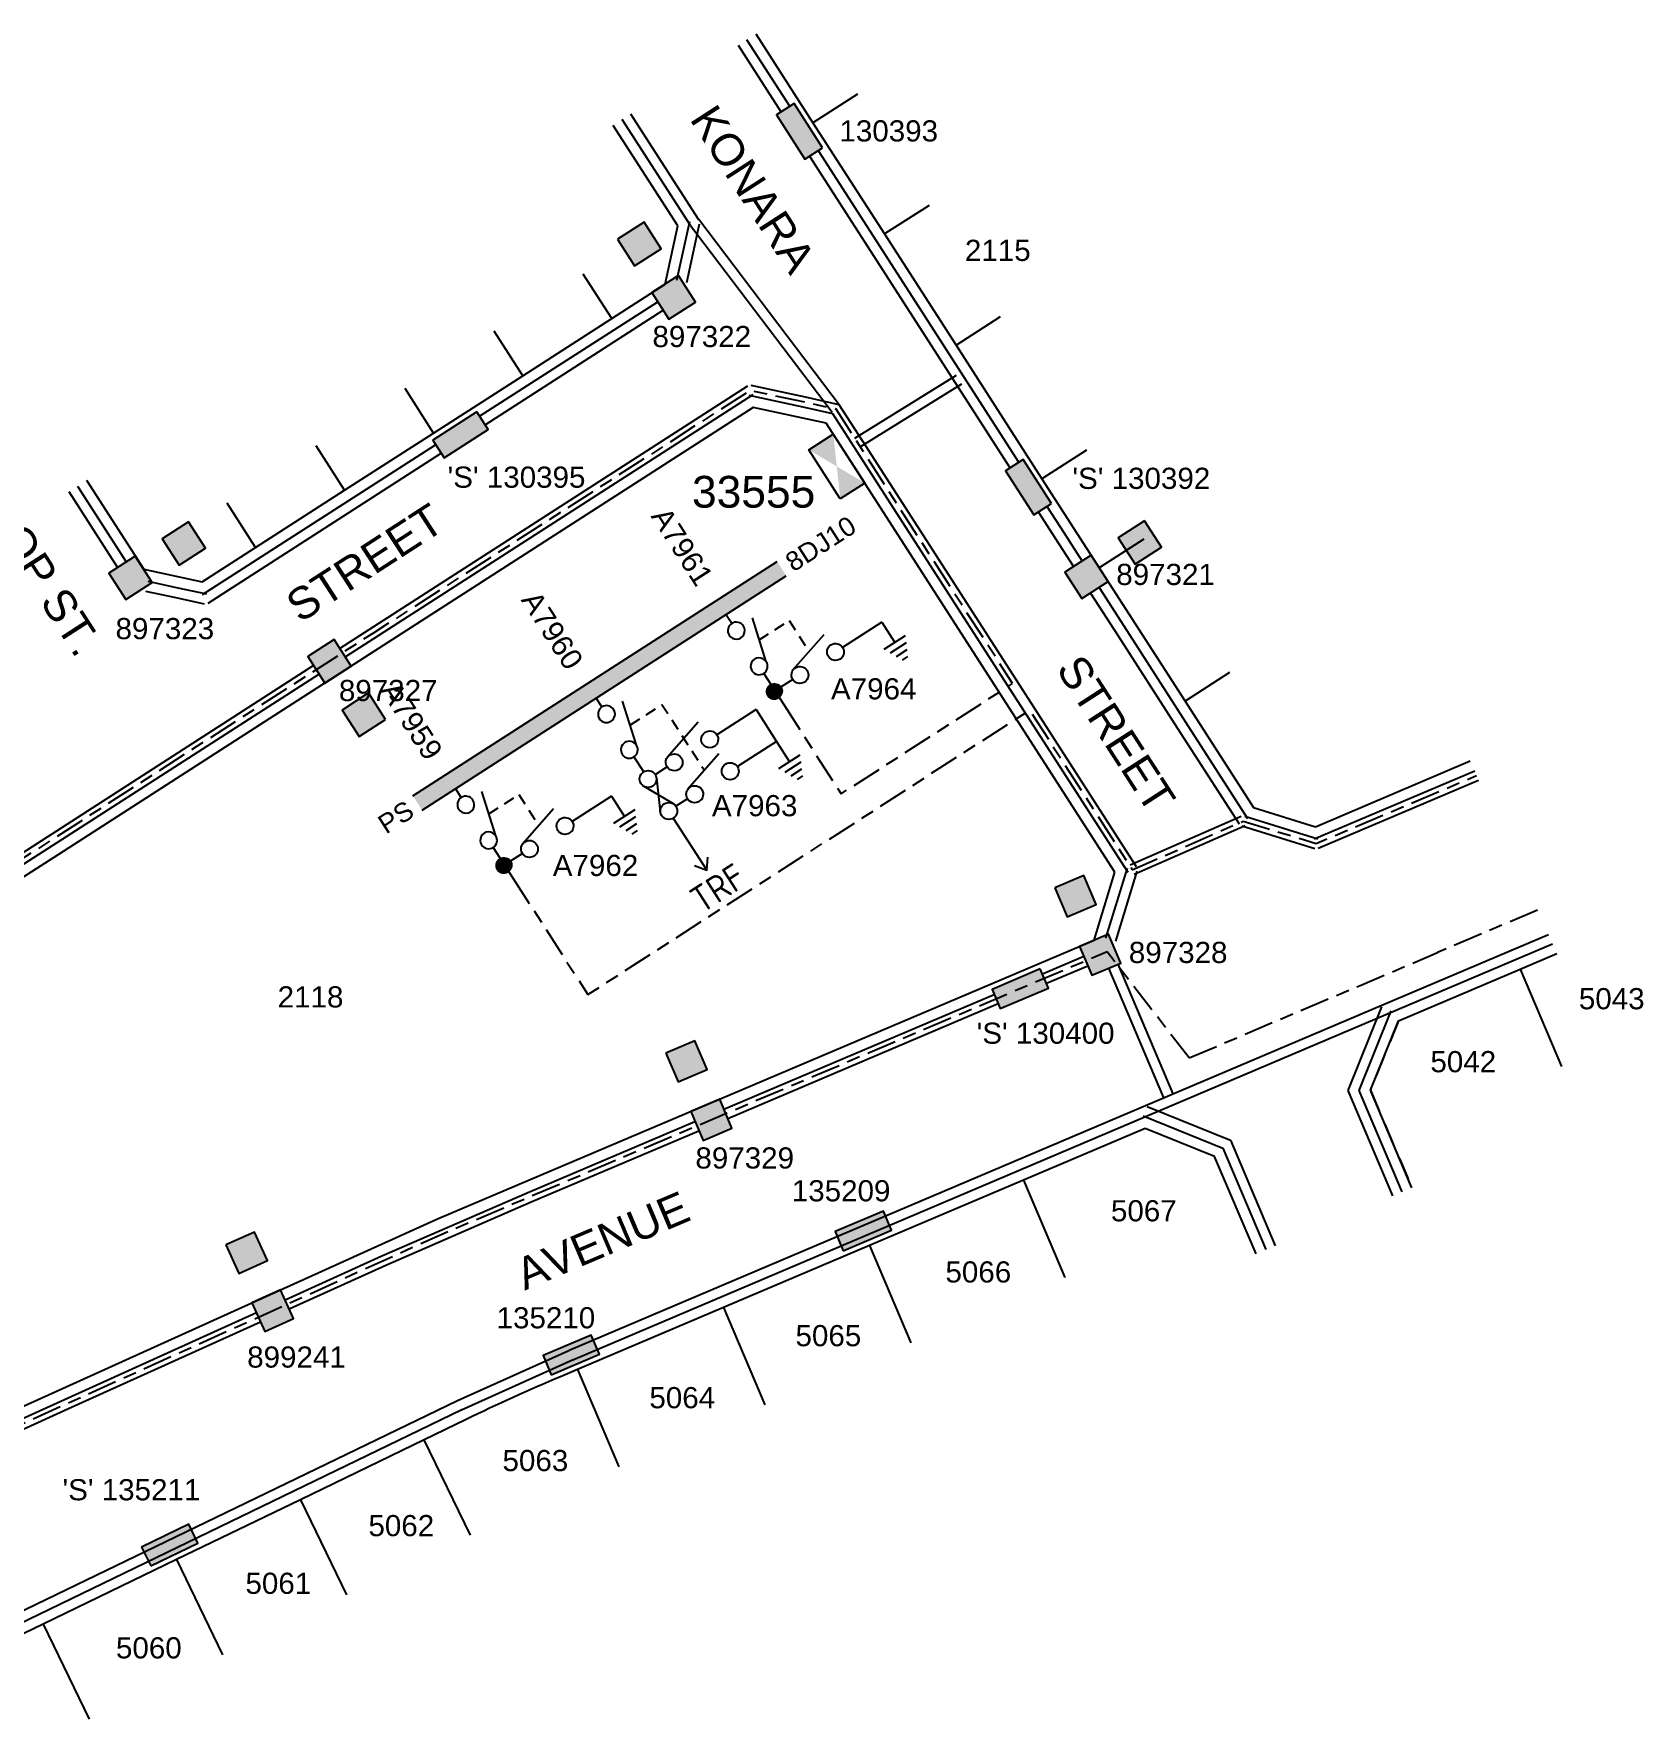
# Model space of a CAD drawing. Header units: metres. Extents: x 296850 to 297285, y 6237337 to 6237631.
# Drawn here: x 297133.4 to 297285.5, y 6237472 to 6237631.2 of the extents above; entities that cross this region are included whole.
import ezdxf
from ezdxf.enums import TextEntityAlignment as Align

# ---------------------------------------------------------------- set-up
doc = ezdxf.new("R2010")
doc.units = ezdxf.units.M
doc.header["$LTSCALE"] = 0.7
for name, pattern in [('A', [0]), ('Cable Exist UG', [8.2, 4, -1.2, 1.8, -1.2]), ('CENTERX2', [101.6, 63.5, -12.7, 12.7, -12.7]), ('Dash', [5, 3, -2])]:
    doc.linetypes.add(name, pattern=pattern)
doc.layers.get('0').update_dxf_attribs({"color": 6})
for name, color, linetype in [('_User Miscellaneous6', 7, 'Continuous'), ('_User Miscellaneous7', 150, 'Continuous'), ('_User Miscellaneous8', 7, 'Continuous'), ('_User_HV_Exist', 7, 'Continuous'), ('Cadastre Developer_SP_EXT', 4, 'Continuous'), ('Cadastre Land Parcels_SP_EXT', 4, 'Continuous'), ('Cadastre Roads_SP_EXT', 4, 'Continuous'), ('Duct_SP_EXT', 4, 'Continuous'), ('Equip_HV_EXT', 1, 'Continuous'), ('Sub_SP_EXT', 7, 'Continuous'), ('SupportsUG_SP_LV_EXT', 7, 'Continuous'), ('SupportsUG_SP_LV_SL_EXT', 7, 'Continuous'), ('UG_Details_SP_MISC', 7, 'Continuous')]:
    doc.layers.add(name, color=color, linetype=linetype)
doc.styles.add('ARIAL', font='arial.ttf', dxfattribs={"height": 2})
doc.styles.add('COLUMN_LABEL', font='arial.ttf')
doc.styles.add('IESYMBOL1', font='isocp.shx')
doc.styles.add('POLE_LABEL', font='arial.ttf')
doc.styles.get("Standard").update_dxf_attribs({"font": 'arial.ttf'})
doc.styles.add('SWG_LABEL', font='arial.ttf')
doc.styles.add('SWITCH_LABEL', font='arial.ttf', dxfattribs={"height": 2.5})

# ---------------------------------------------------------------- blocks, each defined once
blk = doc.blocks.new('*U24')
blk.add_lwpolyline([(-1.16, -0.74), (-4.13, 3.88), (-1.82, 5.37), (1.16, 0.74)], close=True)
blk.add_solid([(1.16, 0.74), (-1.16, -0.74), (-4.13, 3.88), (-1.82, 5.37)])
for tag, height, flags, p in [('ASSET_NUM', 3, 8, (5.84, 2.55)), ('STREET_CODE', 0.2, 9, (5.34, 0.55)), ('CONSTRUCTED_VOLTAGE', 0.2, 9, (5.34, 0.35)), ('OPERATING_VOLTAGE', 0.2, 9, (5.34, -0.05)), ('NO_PHASES', 0.2, 9, (5.34, 0.15)), ('ORIENTATION', 0.2, 9, (5.34, -0.25)), ('OWNED_BY', 0.2, 9, (5.34, -0.45)), ('OPERATED_BY', 0.2, 9, (5.34, -0.65)), ('SECONDARY_VOLTAGE', 0.2, 9, (5.34, -1.05)), ('STATE', 0.2, 9, (5.34, -1.25)), ('SUBSTATION_TYPE', 0.2, 9, (5.34, -1.65)), ('MAINTAINED_BY', 0.2, 9, (5.34, -0.85)), ('PARENT', 0.2, 9, (5.34, -1.45)), ('STREETNAME', 0.2, 9, (5.34, -2.45)), ('SUBURB', 0.2, 9, (5.34, -2.65)), ('Z', 0.2, 1, (5.34, -3.05)), ('USAGE', 0.2, 9, (5.34, -1.85)), ('LEGEND', 0.2, 9, (5.34, -2.05)), ('LOCATION', 0.2, 9, (5.34, -2.25)), ('NOTES', 0.2, 9, (5.34, -2.85))]:
    blk.add_attdef(tag, text='', height=height, dxfattribs=dict(flags=flags)).set_placement(p, align=Align.MIDDLE_LEFT)
blk = doc.blocks.new('*U33')
at = {"layer": '_User Miscellaneous7'}
blk.add_hatch(color=256, dxfattribs=at).paths.add_polyline_path([(7.48, -1.49), (7.48, 1.48), (4.51, 1.48), (4.51, -1.49)])
at = {"layer": '_User Miscellaneous8'}
blk.add_hatch(color=256, dxfattribs=at).paths.add_polyline_path([(1.48, -1.49), (1.48, 1.48), (-1.49, 1.48), (-1.49, -1.49)])
at = {"layer": '_User Miscellaneous7'}
blk.add_lwpolyline([(7.48, 1.48), (4.51, 1.48), (4.51, -1.49), (7.48, -1.49)], close=True, dxfattribs=at)
at = {"layer": '_User Miscellaneous8'}
blk.add_lwpolyline([(1.48, 1.48), (-1.49, 1.48), (-1.49, -1.49), (1.48, -1.49)], close=True, dxfattribs=at)
at = {"flags": 9}
for tag, style, p in [('STRUCTURE_PLANT_NUMBER', 'POLE_LABEL', (1.81, 0.03)), ('STREET_CODE', 'COLUMN_LABEL', (1.81, -0.2))]:
    blk.add_attdef(tag, text='', height=0.2, dxfattribs=dict(at, style=style)).set_placement(p, align=Align.MIDDLE_LEFT)
for tag, p in [('COLUMN_TYPE', (1.81, -0.4)), ('OWNED_BY', (1.81, -0.6)), ('STATE', (1.81, -0.8)), ('USAGE', (1.81, -1)), ('STREETNAME', (1.81, -1.6)), ('LEGEND', (1.81, -1.2)), ('LOCATION', (1.81, -1.4)), ('SUBURB', (1.81, -1.8)), ('NOTES', (1.81, -2))]:
    blk.add_attdef(tag, text='', height=0.2, dxfattribs=at).set_placement(p, align=Align.MIDDLE_LEFT)
at = {"flags": 1}
blk.add_attdef('Z', (1.81, -2.35), '', height=0.2, dxfattribs=at)
at = {"layer": '_User Miscellaneous6', "style": 'ARIAL', "flags": 8}
blk.add_attdef('ASSET_NUM', text='', height=2, dxfattribs=at).set_placement((2, 2), align=Align.MIDDLE_LEFT)
blk = doc.blocks.new('*U34')
at = {"layer": '_User Miscellaneous7'}
blk.add_hatch(color=256, dxfattribs=at).paths.add_polyline_path([(7.48, -1.49), (7.48, 1.48), (4.51, 1.48), (4.51, -1.49)])
at = {"layer": '_User Miscellaneous8'}
blk.add_hatch(color=256, dxfattribs=at).paths.add_polyline_path([(1.48, -1.49), (1.48, 1.48), (-1.49, 1.48), (-1.49, -1.49)])
at = {"layer": '_User Miscellaneous7'}
blk.add_lwpolyline([(7.48, 1.48), (4.51, 1.48), (4.51, -1.49), (7.48, -1.49)], close=True, dxfattribs=at)
at = {"layer": '_User Miscellaneous8'}
blk.add_lwpolyline([(1.48, 1.48), (-1.49, 1.48), (-1.49, -1.49), (1.48, -1.49)], close=True, dxfattribs=at)
at = {"flags": 9}
for tag, style, p in [('STRUCTURE_PLANT_NUMBER', 'POLE_LABEL', (1.81, 0.03)), ('STREET_CODE', 'COLUMN_LABEL', (1.81, -0.2))]:
    blk.add_attdef(tag, text='', height=0.2, dxfattribs=dict(at, style=style)).set_placement(p, align=Align.MIDDLE_LEFT)
for tag, p in [('COLUMN_TYPE', (1.81, -0.4)), ('OWNED_BY', (1.81, -0.6)), ('STATE', (1.81, -0.8)), ('USAGE', (1.81, -1)), ('STREETNAME', (1.81, -1.6)), ('LEGEND', (1.81, -1.2)), ('LOCATION', (1.81, -1.4)), ('SUBURB', (1.81, -1.8)), ('NOTES', (1.81, -2))]:
    blk.add_attdef(tag, text='', height=0.2, dxfattribs=at).set_placement(p, align=Align.MIDDLE_LEFT)
at = {"flags": 1}
blk.add_attdef('Z', (1.81, -2.35), '', height=0.2, dxfattribs=at)
at = {"layer": '_User Miscellaneous6', "style": 'ARIAL', "flags": 8}
blk.add_attdef('ASSET_NUM', text='', height=2, dxfattribs=at).set_placement((2, 2), align=Align.MIDDLE_LEFT)
blk = doc.blocks.new('COLUMN_EXT')
at = {"layer": '_User Miscellaneous7'}
blk.add_hatch(color=256, dxfattribs=at).paths.add_polyline_path([(-7.49, 1.48), (-7.49, -1.49), (-4.52, -1.49), (-4.52, 1.48)])
at = {"layer": '_User Miscellaneous8'}
blk.add_hatch(color=256, dxfattribs=at).paths.add_polyline_path([(-1.49, 1.48), (-1.49, -1.49), (1.48, -1.49), (1.48, 1.48)])
at = {"layer": '_User Miscellaneous7'}
blk.add_lwpolyline([(-7.49, -1.49), (-4.52, -1.49), (-4.52, 1.48), (-7.49, 1.48)], close=True, dxfattribs=at)
at = {"layer": '_User Miscellaneous8'}
blk.add_lwpolyline([(-1.49, -1.49), (1.48, -1.49), (1.48, 1.48), (-1.49, 1.48)], close=True, dxfattribs=at)
at = {"flags": 9}
for tag, style, p in [('STRUCTURE_PLANT_NUMBER', 'POLE_LABEL', (1.81, 0.03)), ('STREET_CODE', 'COLUMN_LABEL', (1.81, -0.2))]:
    blk.add_attdef(tag, text='', height=0.2, dxfattribs=dict(at, style=style)).set_placement(p, align=Align.MIDDLE_LEFT)
for tag, p in [('COLUMN_TYPE', (1.81, -0.4)), ('OWNED_BY', (1.81, -0.6)), ('STATE', (1.81, -0.8)), ('USAGE', (1.81, -1)), ('STREETNAME', (1.81, -1.6)), ('LEGEND', (1.81, -1.2)), ('LOCATION', (1.81, -1.4)), ('SUBURB', (1.81, -1.8)), ('NOTES', (1.81, -2))]:
    blk.add_attdef(tag, text='', height=0.2, dxfattribs=at).set_placement(p, align=Align.MIDDLE_LEFT)
at = {"flags": 1}
blk.add_attdef('Z', (1.81, -2.35), '', height=0.2, dxfattribs=at)
at = {"layer": '_User Miscellaneous6', "style": 'ARIAL', "flags": 8}
blk.add_attdef('ASSET_NUM', text='', height=2, dxfattribs=at).set_placement((2, 2), align=Align.MIDDLE_LEFT)
blk = doc.blocks.new('*U37')
at = {"layer": '_User Miscellaneous7'}
blk.add_hatch(color=256, dxfattribs=at).paths.add_polyline_path([(7.48, -1.49), (7.48, 1.48), (4.51, 1.48), (4.51, -1.49)])
at = {"layer": '_User Miscellaneous8'}
blk.add_hatch(color=256, dxfattribs=at).paths.add_polyline_path([(1.48, -1.49), (1.48, 1.48), (-1.49, 1.48), (-1.49, -1.49)])
at = {"layer": '_User Miscellaneous7'}
blk.add_lwpolyline([(7.48, 1.48), (4.51, 1.48), (4.51, -1.49), (7.48, -1.49)], close=True, dxfattribs=at)
at = {"layer": '_User Miscellaneous8'}
blk.add_lwpolyline([(1.48, 1.48), (-1.49, 1.48), (-1.49, -1.49), (1.48, -1.49)], close=True, dxfattribs=at)
at = {"flags": 9}
for tag, style, p in [('STRUCTURE_PLANT_NUMBER', 'POLE_LABEL', (1.81, 0.03)), ('STREET_CODE', 'COLUMN_LABEL', (1.81, -0.2))]:
    blk.add_attdef(tag, text='', height=0.2, dxfattribs=dict(at, style=style)).set_placement(p, align=Align.MIDDLE_LEFT)
for tag, p in [('COLUMN_TYPE', (1.81, -0.4)), ('OWNED_BY', (1.81, -0.6)), ('STATE', (1.81, -0.8)), ('USAGE', (1.81, -1)), ('STREETNAME', (1.81, -1.6)), ('LEGEND', (1.81, -1.2)), ('LOCATION', (1.81, -1.4)), ('SUBURB', (1.81, -1.8)), ('NOTES', (1.81, -2))]:
    blk.add_attdef(tag, text='', height=0.2, dxfattribs=at).set_placement(p, align=Align.MIDDLE_LEFT)
at = {"flags": 1}
blk.add_attdef('Z', (1.81, -2.35), '', height=0.2, dxfattribs=at)
at = {"layer": '_User Miscellaneous6', "style": 'ARIAL', "flags": 8}
blk.add_attdef('ASSET_NUM', text='', height=2, dxfattribs=at).set_placement((2, 2), align=Align.MIDDLE_LEFT)
blk = doc.blocks.new('*U36')
at = {"layer": '_User Miscellaneous7'}
blk.add_hatch(color=256, dxfattribs=at).paths.add_polyline_path([(7.48, -1.49), (7.48, 1.48), (4.51, 1.48), (4.51, -1.49)])
at = {"layer": '_User Miscellaneous8'}
blk.add_hatch(color=256, dxfattribs=at).paths.add_polyline_path([(1.48, -1.49), (1.48, 1.48), (-1.49, 1.48), (-1.49, -1.49)])
at = {"layer": '_User Miscellaneous7'}
blk.add_lwpolyline([(7.48, 1.48), (4.51, 1.48), (4.51, -1.49), (7.48, -1.49)], close=True, dxfattribs=at)
at = {"layer": '_User Miscellaneous8'}
blk.add_lwpolyline([(1.48, 1.48), (-1.49, 1.48), (-1.49, -1.49), (1.48, -1.49)], close=True, dxfattribs=at)
at = {"flags": 9}
for tag, style, p in [('STRUCTURE_PLANT_NUMBER', 'POLE_LABEL', (1.81, 0.03)), ('STREET_CODE', 'COLUMN_LABEL', (1.81, -0.2))]:
    blk.add_attdef(tag, text='', height=0.2, dxfattribs=dict(at, style=style)).set_placement(p, align=Align.MIDDLE_LEFT)
for tag, p in [('COLUMN_TYPE', (1.81, -0.4)), ('OWNED_BY', (1.81, -0.6)), ('STATE', (1.81, -0.8)), ('USAGE', (1.81, -1)), ('STREETNAME', (1.81, -1.6)), ('LEGEND', (1.81, -1.2)), ('LOCATION', (1.81, -1.4)), ('SUBURB', (1.81, -1.8)), ('NOTES', (1.81, -2))]:
    blk.add_attdef(tag, text='', height=0.2, dxfattribs=at).set_placement(p, align=Align.MIDDLE_LEFT)
at = {"flags": 1}
blk.add_attdef('Z', (1.81, -2.35), '', height=0.2, dxfattribs=at)
at = {"layer": '_User Miscellaneous6', "style": 'ARIAL', "flags": 8}
blk.add_attdef('ASSET_NUM', text='', height=2, dxfattribs=at).set_placement((2, 2), align=Align.MIDDLE_LEFT)
blk = doc.blocks.new('*U32')
at = {"layer": '_User Miscellaneous7'}
blk.add_hatch(color=256, dxfattribs=at).paths.add_polyline_path([(7.49, -1.46), (7.48, 1.51), (4.51, 1.5), (4.52, -1.47)])
at = {"layer": '_User Miscellaneous8'}
blk.add_hatch(color=256, dxfattribs=at).paths.add_polyline_path([(1.49, -1.48), (1.48, 1.49), (-1.49, 1.48), (-1.48, -1.49)])
at = {"layer": '_User Miscellaneous7'}
blk.add_lwpolyline([(7.48, 1.51), (4.51, 1.5), (4.52, -1.47), (7.49, -1.46)], close=True, dxfattribs=at)
at = {"layer": '_User Miscellaneous8'}
blk.add_lwpolyline([(1.48, 1.49), (-1.49, 1.48), (-1.48, -1.49), (1.49, -1.48)], close=True, dxfattribs=at)
at = {"flags": 9}
for tag, style, p in [('STRUCTURE_PLANT_NUMBER', 'POLE_LABEL', (1.81, 0.03)), ('STREET_CODE', 'COLUMN_LABEL', (1.81, -0.2))]:
    blk.add_attdef(tag, text='', height=0.2, dxfattribs=dict(at, style=style)).set_placement(p, align=Align.MIDDLE_LEFT)
for tag, p in [('COLUMN_TYPE', (1.81, -0.4)), ('OWNED_BY', (1.81, -0.6)), ('STATE', (1.81, -0.8)), ('USAGE', (1.81, -1)), ('STREETNAME', (1.81, -1.6)), ('LEGEND', (1.81, -1.2)), ('LOCATION', (1.81, -1.4)), ('SUBURB', (1.81, -1.8)), ('NOTES', (1.81, -2))]:
    blk.add_attdef(tag, text='', height=0.2, dxfattribs=at).set_placement(p, align=Align.MIDDLE_LEFT)
at = {"flags": 1}
blk.add_attdef('Z', (1.81, -2.35), '', height=0.2, dxfattribs=at)
at = {"layer": '_User Miscellaneous6', "style": 'ARIAL', "flags": 8}
blk.add_attdef('ASSET_NUM', text='', height=2, dxfattribs=at).set_placement((2, 2), align=Align.MIDDLE_LEFT)
blk = doc.blocks.new('*U86')
blk.add_hatch(color=256).paths.add_polyline_path([(2.47, -2.49), (2.47, -0.51), (-2.48, -0.51), (-2.48, -2.49)])
blk.add_lwpolyline([(2.47, -0.51), (-2.48, -0.51), (-2.48, -2.49), (2.47, -2.49)], close=True)
for tag, p, flags in [('OWNED_BY', (0, 1.3), 9), ('STATE', (0, 1.1), 9), ('SUPPORT_TYPE', (0, 0.9), 9), ('USAGE', (0, 0.7), 9), ('LEGEND', (0, 0.5), 9), ('LOCATION', (0, 0.3), 9), ('NOTES', (0, 0.1), 9), ('PARENT', (0, -0.1), 9), ('STREETNAME', (0, -0.3), 9), ('SUBURB', (0, -0.5), 1)]:
    blk.add_attdef(tag, p, '', height=0.2, dxfattribs=dict(flags=flags))
at = {"layer": '_User Miscellaneous6', "style": 'ARIAL', "flags": 8}
blk.add_attdef('ASSET_NUM', text='', height=2, dxfattribs=at).set_placement((1.5, 7.5), align=Align.TOP_LEFT)
blk = doc.blocks.new('*U87')
blk.add_hatch(color=256).paths.add_polyline_path([(2.56, -2.41), (2.49, -0.43), (-2.46, -0.59), (-2.39, -2.57)])
blk.add_lwpolyline([(2.49, -0.43), (-2.46, -0.59), (-2.39, -2.57), (2.56, -2.41)], close=True)
for tag, p, flags in [('OWNED_BY', (0, 1.3), 9), ('STATE', (0, 1.1), 9), ('SUPPORT_TYPE', (0, 0.9), 9), ('USAGE', (0, 0.7), 9), ('LEGEND', (0, 0.5), 9), ('LOCATION', (0, 0.3), 9), ('NOTES', (0, 0.1), 9), ('PARENT', (0, -0.1), 9), ('STREETNAME', (0, -0.3), 9), ('SUBURB', (0, -0.5), 1)]:
    blk.add_attdef(tag, p, '', height=0.2, dxfattribs=dict(flags=flags))
at = {"layer": '_User Miscellaneous6', "style": 'ARIAL', "flags": 8}
blk.add_attdef('ASSET_NUM', text='', height=2, dxfattribs=at).set_placement((1.5, 7.5), align=Align.TOP_LEFT)
blk = doc.blocks.new('*U85')
blk.add_hatch(color=256).paths.add_polyline_path([(2.47, -2.49), (2.47, -0.51), (-2.48, -0.51), (-2.48, -2.49)])
blk.add_lwpolyline([(2.47, -0.51), (-2.48, -0.51), (-2.48, -2.49), (2.47, -2.49)], close=True)
for tag, p, flags in [('OWNED_BY', (0, 1.3), 9), ('STATE', (0, 1.1), 9), ('SUPPORT_TYPE', (0, 0.9), 9), ('USAGE', (0, 0.7), 9), ('LEGEND', (0, 0.5), 9), ('LOCATION', (0, 0.3), 9), ('NOTES', (0, 0.1), 9), ('PARENT', (0, -0.1), 9), ('STREETNAME', (0, -0.3), 9), ('SUBURB', (0, -0.5), 1)]:
    blk.add_attdef(tag, p, '', height=0.2, dxfattribs=dict(flags=flags))
at = {"layer": '_User Miscellaneous6', "style": 'ARIAL', "flags": 8}
blk.add_attdef('ASSET_NUM', text='', height=2, dxfattribs=at).set_placement((1.5, 7.5), align=Align.TOP_LEFT)
blk = doc.blocks.new('*U83')
blk.add_hatch(color=256).paths.add_polyline_path([(2.47, -2.49), (2.47, -0.51), (-2.48, -0.51), (-2.48, -2.49)])
blk.add_lwpolyline([(2.47, -0.51), (-2.48, -0.51), (-2.48, -2.49), (2.47, -2.49)], close=True)
for tag, p, flags in [('OWNED_BY', (0, 1.3), 9), ('STATE', (0, 1.1), 9), ('SUPPORT_TYPE', (0, 0.9), 9), ('USAGE', (0, 0.7), 9), ('LEGEND', (0, 0.5), 9), ('LOCATION', (0, 0.3), 9), ('NOTES', (0, 0.1), 9), ('PARENT', (0, -0.1), 9), ('STREETNAME', (0, -0.3), 9), ('SUBURB', (0, -0.5), 1)]:
    blk.add_attdef(tag, p, '', height=0.2, dxfattribs=dict(flags=flags))
at = {"layer": '_User Miscellaneous6', "style": 'ARIAL', "flags": 8}
blk.add_attdef('ASSET_NUM', text='', height=2, dxfattribs=at).set_placement((1.5, 7.5), align=Align.TOP_LEFT)
blk = doc.blocks.new('*U54')
for p, q in [((-1.6, 0), (-1.6, 40.93)), ((0, 0), (0, 40.93))]:
    blk.add_line(p, q)
at = {"style": 'ARIAL'}
blk.add_attdef('SWG_TYPE', text='', height=1.8, rotation=90, dxfattribs=at).set_placement((-0.8, 41.67), align=Align.MIDDLE_LEFT)
blk.add_attdef('SUB_TYPE', text='', height=1.8, rotation=90, dxfattribs=at).set_placement((-0.8, -0.76), align=Align.MIDDLE_RIGHT)
blk = doc.blocks.new('SWG_SIE_TRF_NOES_NEW')
for p, q in [((7.01, 0.8), (2.79, 1.95)), ((14.68, 0), (20.54, 0))]:
    blk.add_line(p, q)
for points in [[(2.2, 0.01), (1.2, 0.01)], [(19.54, -0.75), (20.54, 0), (19.54, 0.75)], [(7.8, 0), (9.45, 0)]]:
    blk.add_lwpolyline(points)
for points in [[(3, -0.79, 1), (3, 0.81, 1)], [(7, -0.8, 1), (7, 0.8, 1)]]:
    blk.add_lwpolyline(points, format="xyb", close=True)
at = {"flags": 1}
blk.add_attdef('Z', (0, 0), '', height=0.2, dxfattribs=at)
at = {"style": 'SWITCH_LABEL', "flags": 9}
blk.add_attdef('STREET_CODE', text='', height=0.2, dxfattribs=at).set_placement((0, -0.2), align=Align.MIDDLE_LEFT)
at = {"flags": 9}
for tag, p in [('ORIENTATION', (0, -0.4)), ('SUBURB', (0, -1)), ('STREETNAME', (0, -1.2)), ('PARENT', (0, -0.6)), ('USAGE', (0, -0.8)), ('LOCATION', (0, -1.4)), ('NOTES', (0, -1.6))]:
    blk.add_attdef(tag, text='', height=0.2, dxfattribs=at).set_placement(p, align=Align.MIDDLE_LEFT)
blk = doc.blocks.new('SWG_FUSE_NEW')
for points in [[(4.04, 0.73), (1.16, -0.72)], [(4.05, -0.71), (1.16, 0.72)]]:
    blk.add_lwpolyline(points)
for centre in [(0.8, 0), (4.4, 0.01)]:
    blk.add_circle(centre, 0.8)
at = {"style": 'SWITCH_LABEL', "flags": 8}
blk.add_attdef('ASSET_NUM', text='', height=2.5, rotation=179.9544, dxfattribs=at).set_placement((-2.4, 0), align=Align.MIDDLE_LEFT)
for tag, p, flags in [('Z', (0, 0), 1), ('ORIENTATION', (0.04, -4.4), 9), ('USAGE', (0.04, -5.4), 9)]:
    blk.add_attdef(tag, p, '', height=0.2, dxfattribs=dict(flags=flags))
at = {"flags": 9}
for tag, p in [('PARENT', (0, -1.6)), ('SUBURB', (0, -2.2)), ('STREETNAME', (0, -2.4))]:
    blk.add_attdef(tag, text='', height=0.2, dxfattribs=at).set_placement(p, align=Align.MIDDLE_LEFT)
blk = doc.blocks.new('*U53')
at = {"linetype": 'CENTERX2'}
blk.add_blockref('SWG_SIE_TRF_NOES_NEW', (0, 0), dxfattribs=at)
at = {"linetype": 'CENTERX2', "rotation": 180}
blk.add_blockref('SWG_FUSE_NEW', (14.68, 0), dxfattribs=at)
at = {"style": 'IESYMBOL1'}
blk.add_text('TRF', height=2.5, rotation=89.9826, dxfattribs=at).set_placement((22.51, -0.05), align=Align.MIDDLE_CENTER)
blk = doc.blocks.new('*U55')
for p, q in [((-6.1, 4.33), (-1.8, 5.55)), ((-6.1, 0.75), (-1.8, 1.97)), ((2.22, -2.29), (4.62, -2.29)), ((2.52, -2.89), (4.32, -2.89)), ((2.83, -3.49), (4.03, -3.49)), ((3.13, -4.09), (3.73, -4.09))]:
    blk.add_line(p, q)
at = {"linetype": 'Dash', "ltscale": 0.5, "flags": 128}
blk.add_lwpolyline([(-7.34, 8.78), (-3.81, 8.78), (-3.79, 1.4)], dxfattribs=at)
for points in [[(-6.59, 3.56), (-7.89, 3.56)], [(3.42, 3.57), (-0.99, 3.57)], [(3.42, 3.57), (3.42, -0.01)], [(-6.59, -0.02), (-7.89, -0.02)], [(3.42, -0.01), (-0.99, -0.01)], [(3.42, -0.01), (3.42, -2.29)]]:
    blk.add_lwpolyline(points)
for points in [[(-5.79, 2.76, -1), (-5.79, 4.36, -1)], [(-1.79, 2.77, -1), (-1.79, 4.37, -1)], [(-5.79, -0.82, -1), (-5.79, 0.78, -1)], [(-1.79, -0.81, -1), (-1.79, 0.79, -1)]]:
    blk.add_lwpolyline(points, format="xyb", close=True)
at = {"flags": 1}
blk.add_attdef('Z', (0, 0), '', height=0.2, dxfattribs=at)
at = {"style": 'SWITCH_LABEL', "flags": 9}
blk.add_attdef('STREET_CODE', text='', height=0.2, dxfattribs=at).set_placement((0, -0.2), align=Align.MIDDLE_LEFT)
at = {"flags": 9}
for tag, p in [('ORIENTATION', (0, -0.4)), ('SUBURB', (0, -1)), ('STREETNAME', (0, -1.2)), ('PARENT', (0, -0.6)), ('USAGE', (0, -0.8)), ('LOCATION', (0, -1.4)), ('NOTES', (0, -1.6))]:
    blk.add_attdef(tag, text='', height=0.2, dxfattribs=at).set_placement(p, align=Align.MIDDLE_LEFT)
at = {"style": 'ARIAL', "flags": 8}
blk.add_attdef('ASSET_NUM', text='', height=2, dxfattribs=at).set_placement((-1.81, -3.15), align=Align.MIDDLE_CENTER)
blk = doc.blocks.new('SWG_SIE_SU_NEW')
blk.add_line((5.81, 0.79), (1.59, 1.94))
at = {"linetype": 'A', "lineweight": 0}
for p, q in [((7.98, 0.35), (7.98, -0.37)), ((8.18, -0.58), (8.18, 0.56)), ((8.38, 0.66), (8.38, -0.68)), ((8.58, -0.71), (8.58, 0.69)), ((8.78, 0.66), (8.78, -0.68)), ((8.98, -0.59), (8.98, 0.56)), ((9.18, 0.35), (9.18, -0.38))]:
    blk.add_line(p, q, dxfattribs=at)
at = {"linetype": 'Dash', "ltscale": 0.5}
blk.add_lwpolyline([(3.7, 1.36), (3.7, 4.73), (7.22, 4.73)], dxfattribs=at)
for points in [[(1, 0), (0, 0)], [(6.6, -0.01), (10.1, -0.01)]]:
    blk.add_lwpolyline(points)
for points in [[(1.8, -0.8, 1), (1.8, 0.8, 1)], [(5.8, -0.81, 1), (5.8, 0.79, 1)]]:
    blk.add_lwpolyline(points, format="xyb", close=True)
at = {"linetype": 'A', "lineweight": 0}
blk.add_circle((8.58, -0.01), 0.7, dxfattribs=at)
at = {"style": 'SWG_LABEL', "flags": 8}
blk.add_attdef('ASSET_NUM', text='', height=2, rotation=179.9544, dxfattribs=at).set_placement((-2.4, 0.01), align=Align.MIDDLE_LEFT)
at = {"flags": 1}
blk.add_attdef('Z', (0, 0), '', height=0.2, dxfattribs=at)
at = {"style": 'SWITCH_LABEL', "flags": 9}
blk.add_attdef('STREET_CODE', text='', height=0.2, dxfattribs=at).set_placement((0, 0), align=Align.MIDDLE_LEFT)
at = {"flags": 9}
for tag, p in [('ORIENTATION', (0, -0.2)), ('SUBURB', (0, -0.8)), ('STREETNAME', (0, -1)), ('OWNED_BY', (0, -1.62)), ('PARENT', (0, -0.4)), ('USAGE', (0, -0.6)), ('LOCATION', (0, -1.2)), ('NOTES', (0, -1.4)), ('OPERATED_BY', (-0.01, -1.84)), ('MAINTAINED_BY', (-0.01, -2.05))]:
    blk.add_attdef(tag, text='', height=0.2, dxfattribs=at).set_placement(p, align=Align.MIDDLE_LEFT)
blk = doc.blocks.new('*U52')
for p, q in [((-6.1, 0.75), (-1.8, 1.97)), ((2.22, -2.29), (4.62, -2.29)), ((2.52, -2.89), (4.32, -2.89)), ((2.83, -3.49), (4.03, -3.49)), ((3.13, -4.09), (3.73, -4.09))]:
    blk.add_line(p, q)
at = {"const_width": 0.8, "flags": 128}
blk.add_lwpolyline([(-9.09, -0.02, 1), (-8.29, -0.02, 1)], format="xyb", close=True, dxfattribs=at)
for points in [[(-5.79, -0.82, -1), (-5.79, 0.78, -1)], [(-1.79, -0.81, -1), (-1.79, 0.79, -1)]]:
    blk.add_lwpolyline(points, format="xyb", close=True)
for points in [[(-6.59, -0.02), (-7.89, -0.02)], [(3.42, -0.01), (-0.99, -0.01)], [(3.42, -0.01), (3.42, -2.29)]]:
    blk.add_lwpolyline(points)
at = {"flags": 1}
blk.add_attdef('Z', (0, 0), '', height=0.2, dxfattribs=at)
at = {"style": 'SWITCH_LABEL', "flags": 9}
blk.add_attdef('STREET_CODE', text='', height=0.2, dxfattribs=at).set_placement((0, -0.2), align=Align.MIDDLE_LEFT)
at = {"flags": 9}
for tag, p in [('ORIENTATION', (0, -0.4)), ('SUBURB', (0, -1)), ('STREETNAME', (0, -1.2)), ('PARENT', (0, -0.6)), ('USAGE', (0, -0.8)), ('LOCATION', (0, -1.4)), ('NOTES', (0, -1.6))]:
    blk.add_attdef(tag, text='', height=0.2, dxfattribs=at).set_placement(p, align=Align.MIDDLE_LEFT)
at = {"style": 'ARIAL', "flags": 8}
blk.add_attdef('ASSET_NUM', text='', height=2, dxfattribs=at).set_placement((-1.81, -3.15), align=Align.MIDDLE_CENTER)
blk = doc.blocks.new('*U91')
blk.add_hatch(color=256).paths.add_polyline_path([(2.47, -2.49), (2.47, -0.51), (-2.48, -0.51), (-2.48, -2.49)])
blk.add_lwpolyline([(2.47, -0.51), (-2.48, -0.51), (-2.48, -2.49), (2.47, -2.49)], close=True)
for tag, p, flags in [('OWNED_BY', (0, 1.3), 9), ('STATE', (0, 1.1), 9), ('SUPPORT_TYPE', (0, 0.9), 9), ('USAGE', (0, 0.7), 9), ('LEGEND', (0, 0.5), 9), ('LOCATION', (0, 0.3), 9), ('NOTES', (0, 0.1), 9), ('PARENT', (0, -0.1), 9), ('STREETNAME', (0, -0.3), 9), ('SUBURB', (0, -0.5), 1)]:
    blk.add_attdef(tag, p, '', height=0.2, dxfattribs=dict(flags=flags))
at = {"layer": '_User Miscellaneous6', "style": 'ARIAL', "flags": 8}
blk.add_attdef('ASSET_NUM', text='', height=2, dxfattribs=at).set_placement((1.5, 7.5), align=Align.TOP_LEFT)
blk = doc.blocks.new('*U92')
blk.add_hatch(color=256).paths.add_polyline_path([(2.48, -2.49), (2.48, -0.51), (-2.47, -0.51), (-2.47, -2.49)])
blk.add_lwpolyline([(2.48, -0.51), (-2.47, -0.51), (-2.47, -2.49), (2.48, -2.49)], close=True)
for tag, p, flags in [('OWNED_BY', (0, 1.3), 9), ('STATE', (0, 1.1), 9), ('SUPPORT_TYPE', (0, 0.9), 9), ('USAGE', (0, 0.7), 9), ('LEGEND', (0, 0.5), 9), ('LOCATION', (0, 0.3), 9), ('NOTES', (0, 0.1), 9), ('PARENT', (0, -0.1), 9), ('STREETNAME', (0, -0.3), 9), ('SUBURB', (0, -0.5), 1)]:
    blk.add_attdef(tag, p, '', height=0.2, dxfattribs=dict(flags=flags))
at = {"layer": '_User Miscellaneous6', "style": 'ARIAL', "flags": 8}
blk.add_attdef('ASSET_NUM', text='', height=2, dxfattribs=at).set_placement((1.5, 7.5), align=Align.TOP_LEFT)

msp = doc.modelspace()

# ---------------------------------------------------------------- hatches: boundary and pattern name
at = {"layer": '_User_HV_Exist'}
h = msp.add_hatch(color=1, dxfattribs=at)
h.dxf.hatch_style = 1
h.paths.add_polyline_path([(297169.19, 6237559.22), (297170.06, 6237557.87), (297204.48, 6237580.02), (297203.61, 6237581.36)])
h.paths.add_polyline_path([(297166.53, 6237554.9), (297170.13, 6237557.21), (297168.62, 6237559.56), (297165.02, 6237557.24)], flags=9)
h.paths.add_polyline_path([(297205.03, 6237579.68), (297211.92, 6237584.11), (297210.43, 6237586.43), (297203.54, 6237582)], flags=9)

# ---------------------------------------------------------------- linework, layer by layer
at = {"layer": '_User_HV_Exist', "linetype": 'Cable Exist UG', "flags": 128}
for points in [[(297204.24, 6237567.85), (297209.66, 6237559.42), (297225.86, 6237569.84), (297210.2, 6237594.18), (297209.18, 6237595.77), (297201.06, 6237597.53), (297165.4, 6237574.58), (297154.79, 6237567.76), (297121.8, 6237546.53), (297114.48, 6237541.82), (297091.18, 6237526.83), (297089.42, 6237518.71), (297097.02, 6237506.9)], [(297178.68, 6237551.41), (297185.73, 6237540.45), (297227.48, 6237567.32), (297235.51, 6237554.85), (297237.18, 6237552.24), (297247.67, 6237556.84), (297254.56, 6237554.72), (297254.56, 6237554.72), (297260.89, 6237557.41), (297269.72, 6237561.15)], [(297275.46, 6237548.42), (297266.03, 6237544.42)], [(297242.55, 6237534.46), (297234.79, 6237544.48), (297234.79, 6237544.48), (297172.14, 6237517.88), (297126.34, 6237497.18)], [(297242.55, 6237534.46), (297258.86, 6237541.38), (297266.03, 6237544.42)]]:
    msp.add_lwpolyline(points, dxfattribs=at)
at = {"layer": 'Cadastre Developer_SP_EXT', "linetype": 'Dash'}
for p, q in [((297262.33, 6237537.97), (297259.68, 6237531.41)), ((297259.68, 6237531.41), (297263.59, 6237522.2))]:
    msp.add_line(p, q, dxfattribs=at)
at = {"layer": 'Cadastre Land Parcels_SP_EXT', "linetype": 'Continuous'}
for p, q in [((297201.59, 6237631.24), (297207, 6237622.83)), ((297211.2, 6237625.54), (297207, 6237622.83)), ((297194.22, 6237613.1), (297188.12, 6237622.58)), ((297207, 6237622.83), (297213.76, 6237612.32)), ((297217.97, 6237615.02), (297213.76, 6237612.32)), ((297193.02, 6237607.58), (297194.22, 6237613.1)), ((297213.76, 6237612.32), (297220.53, 6237601.81)), ((297187.98, 6237604.33), (297185.27, 6237608.53)), ((297187.98, 6237604.33), (297193.02, 6237607.58)), ((297179.57, 6237598.92), (297187.98, 6237604.33)), ((297220.53, 6237601.81), (297224.73, 6237604.51)), ((297179.57, 6237598.92), (297176.86, 6237603.12)), ((297220.53, 6237601.81), (297228.64, 6237589.19)), ((297171.15, 6237593.51), (297168.45, 6237597.71)), ((297171.15, 6237593.51), (297179.57, 6237598.92)), ((297201.35, 6237595.93), (297155.6, 6237566.49)), ((297208.26, 6237594.43), (297201.35, 6237595.93)), ((297162.74, 6237588.1), (297171.15, 6237593.51)), ((297235.54, 6237552.02), (297208.26, 6237594.43)), ((297162.74, 6237588.1), (297160.04, 6237592.3)), ((297232.85, 6237591.89), (297228.64, 6237589.19)), ((297138.35, 6237589.05), (297143.76, 6237580.64)), ((297154.33, 6237582.69), (297162.74, 6237588.1)), ((297228.64, 6237589.19), (297234.05, 6237580.78)), ((297154.33, 6237582.69), (297151.63, 6237586.89)), ((297238.26, 6237583.48), (297234.05, 6237580.78)), ((297149.29, 6237579.44), (297154.33, 6237582.69)), ((297143.76, 6237580.64), (297149.29, 6237579.44)), ((297234.05, 6237580.78), (297242.17, 6237568.16)), ((297246.37, 6237570.87), (297242.17, 6237568.16)), ((297242.17, 6237568.16), (297248.64, 6237558.11)), ((297155.6, 6237566.49), (297135.25, 6237553.4)), ((297254.48, 6237556.31), (297269.11, 6237562.52)), ((297248.64, 6237558.11), (297254.48, 6237556.31)), ((297135.25, 6237553.4), (297092.51, 6237525.9)), ((297233.56, 6237545.59), (297235.54, 6237552.02)), ((297171.53, 6237519.25), (297233.56, 6237545.59)), ((297273.84, 6237542.85), (297277.3, 6237544.32)), ((297262.33, 6237537.97), (297273.84, 6237542.85)), ((297273.84, 6237542.85), (297277.75, 6237533.64)), ((297259.68, 6237531.41), (297262.33, 6237537.97)), ((297263.59, 6237522.2), (297259.68, 6237531.41)), ((297238.4, 6237527.8), (297226.89, 6237522.92)), ((297244.96, 6237525.16), (297238.4, 6237527.8)), ((297248.87, 6237515.95), (297244.96, 6237525.16)), ((297226.89, 6237522.92), (297212.35, 6237516.74)), ((297226.89, 6237522.92), (297230.8, 6237513.71)), ((297113.43, 6237493), (297171.53, 6237519.25)), ((297212.35, 6237516.74), (297198.54, 6237510.88)), ((297212.35, 6237516.74), (297216.26, 6237507.54)), ((297198.54, 6237510.88), (297184.74, 6237505.02)), ((297198.54, 6237510.88), (297202.45, 6237501.68)), ((297184.74, 6237505.02), (297183.13, 6237504.34)), ((297184.74, 6237505.02), (297188.64, 6237495.81)), ((297174.24, 6237500.3), (297170.27, 6237498.38)), ((297170.27, 6237498.38), (297158.56, 6237492.72)), ((297174.62, 6237489.38), (297170.27, 6237498.38)), ((297158.56, 6237492.72), (297146.86, 6237487.07)), ((297158.56, 6237492.72), (297162.91, 6237483.72)), ((297146.86, 6237487.07), (297134.25, 6237480.97)), ((297146.86, 6237487.07), (297151.21, 6237478.06)), ((297134.25, 6237480.97), (297123, 6237475.53)), ((297134.25, 6237480.97), (297138.61, 6237471.97))]:
    msp.add_line(p, q, dxfattribs=at)
msp.add_arc((297261.3, 6237320.25), 200, 113.0067, 115.805, dxfattribs=at)
at = {"layer": 'Duct_SP_EXT'}
for p, q in [((297199.92, 6237630.17), (297203.99, 6237623.84)), ((297200.73, 6237630.69), (297204.8, 6237624.36)), ((297196.22, 6237613.65), (297189.79, 6237623.65)), ((297195.42, 6237613.13), (297188.98, 6237623.13)), ((297207.48, 6237620.2), (297226.45, 6237590.72)), ((297206.67, 6237619.68), (297225.64, 6237590.2)), ((297209.57, 6237596.04), (297196.2, 6237613.68)), ((297194.15, 6237607.95), (297195.35, 6237613.49)), ((297195.09, 6237607.74), (297196.29, 6237613.29)), ((297208.81, 6237595.46), (297195.44, 6237613.1)), ((297175.5, 6237595.09), (297192.33, 6237605.92)), ((297176.02, 6237594.28), (297192.85, 6237605.11)), ((297200.8, 6237597.93), (297162.29, 6237573.16)), ((297206.29, 6237596.89), (297201.16, 6237598)), ((297210.96, 6237593.01), (297220.56, 6237598.99)), ((297211.47, 6237592.2), (297221.07, 6237598.17)), ((297201.32, 6237597.13), (297162.81, 6237572.35)), ((297206.08, 6237595.95), (297200.96, 6237597.06)), ((297209.49, 6237596.18), (297206.29, 6237596.89)), ((297211.68, 6237592.77), (297209.49, 6237596.18)), ((297208.89, 6237595.33), (297206.08, 6237595.95)), ((297210.87, 6237592.25), (297208.89, 6237595.33)), ((297149.32, 6237578.24), (297171.34, 6237592.41)), ((297149.83, 6237577.44), (297171.86, 6237591.6)), ((297218.72, 6237580.05), (297210.87, 6237592.25)), ((297219.53, 6237580.57), (297211.68, 6237592.77)), ((297137.49, 6237588.49), (297142.1, 6237581.33)), ((297136.68, 6237587.98), (297141.29, 6237580.81)), ((297229.12, 6237586.55), (297230.7, 6237584.11)), ((297228.32, 6237586.03), (297229.89, 6237583.59)), ((297229.89, 6237583.59), (297231.63, 6237580.89)), ((297230.7, 6237584.11), (297232.43, 6237581.41)), ((297225.6, 6237571.13), (297219.53, 6237580.57)), ((297143.92, 6237578.58), (297146.78, 6237577.96)), ((297144.13, 6237579.51), (297146.99, 6237578.89)), ((297146.99, 6237578.89), (297146.99, 6237578.89)), ((297146.99, 6237578.89), (297149.68, 6237578.31)), ((297224.8, 6237570.61), (297218.72, 6237580.05)), ((297234.04, 6237578.91), (297236.65, 6237574.86)), ((297146.78, 6237577.96), (297146.78, 6237577.96)), ((297146.78, 6237577.96), (297149.47, 6237577.37)), ((297233.23, 6237578.39), (297235.84, 6237574.34)), ((297235.84, 6237574.34), (297241.43, 6237565.65)), ((297236.65, 6237574.86), (297242.24, 6237566.17)), ((297159.8, 6237571.55), (297118.43, 6237544.93)), ((297160.32, 6237570.74), (297118.95, 6237544.13)), ((297236.78, 6237551.99), (297224.8, 6237570.61)), ((297237.59, 6237552.51), (297225.6, 6237571.13)), ((297242.24, 6237566.17), (297248.07, 6237557.1)), ((297241.43, 6237565.65), (297247.27, 6237556.58)), ((297254.37, 6237555.16), (297269.54, 6237561.6)), ((297254.75, 6237554.28), (297269.91, 6237560.71)), ((297247.48, 6237557.28), (297236.99, 6237552.69)), ((297247.86, 6237556.4), (297237.37, 6237551.81)), ((297247.53, 6237556.38), (297254.42, 6237554.26)), ((297247.81, 6237557.3), (297254.7, 6237555.18)), ((297234.69, 6237545.79), (297236.72, 6237552.39)), ((297235.61, 6237545.5), (297237.64, 6237552.11)), ((297260.99, 6237539.54), (297276.5, 6237546.13)), ((297261.36, 6237538.66), (297276.88, 6237545.25)), ((297228.69, 6237542.41), (297232.59, 6237544.07)), ((297229.06, 6237541.52), (297232.97, 6237543.18)), ((297234.92, 6237542.94), (297240.12, 6237530.69)), ((297235.81, 6237543.31), (297241.01, 6237531.06)), ((297198.58, 6237529.63), (297224.13, 6237540.47)), ((297198.95, 6237528.74), (297224.51, 6237539.59)), ((297238.2, 6237529.87), (297260.99, 6237539.54)), ((297238.57, 6237528.99), (297261.36, 6237538.66)), ((297183.95, 6237506.84), (297238.2, 6237529.87)), ((297179.99, 6237521.73), (297195.85, 6237528.46)), ((297180.37, 6237520.85), (297196.22, 6237527.58)), ((297184.32, 6237505.95), (297238.57, 6237528.99)), ((297166.26, 6237515.75), (297179.99, 6237521.73)), ((297166.65, 6237514.87), (297180.37, 6237520.85)), ((297157.11, 6237511.62), (297166.26, 6237515.75)), ((297157.51, 6237510.74), (297166.65, 6237514.87)), ((297136.61, 6237502.35), (297154.41, 6237510.4)), ((297137, 6237501.48), (297154.8, 6237509.52)), ((297173.41, 6237502.1), (297183.94, 6237506.83)), ((297173.8, 6237501.22), (297184.33, 6237505.96)), ((297115.2, 6237492.68), (297136.61, 6237502.35)), ((297151.52, 6237491.52), (297173.4, 6237502.09)), ((297115.6, 6237491.81), (297137, 6237501.48)), ((297151.94, 6237490.66), (297173.81, 6237501.23)), ((297121.58, 6237477.04), (297151.52, 6237491.52)), ((297122, 6237476.18), (297151.94, 6237490.66))]:
    msp.add_line(p, q, dxfattribs=at)
at = {"layer": 'UG_Details_SP_MISC'}
for p, q in [((297260.73, 6237539.28), (297257.54, 6237531.39)), ((297261.62, 6237538.92), (297258.58, 6237531.4)), ((297257.54, 6237531.39), (297261.77, 6237521.43)), ((297258.58, 6237531.4), (297262.65, 6237521.8)), ((297238.57, 6237529.87), (297246.46, 6237526.68)), ((297238.21, 6237528.98), (297245.73, 6237525.94)), ((297246.46, 6237526.68), (297250.69, 6237516.72)), ((297245.73, 6237525.94), (297249.8, 6237516.35))]:
    msp.add_line(p, q, dxfattribs=at)

# ---------------------------------------------------------------- block references
at = {"layer": 'Equip_HV_EXT', "linetype": 'CENTERX2', "rotation": 302.7576172487329}
msp.add_blockref('*U54', (297170.06, 6237557.87), dxfattribs=at).add_auto_attribs({'SUB_TYPE': 'PS', 'SWG_TYPE': '8DJ10'})
at = {"layer": 'Equip_HV_EXT', "linetype": 'CENTERX2'}
ref = msp.add_blockref('SWG_SIE_SU_NEW', (297198.78, 6237576.35), dxfattribs=dict(at, zscale=0.0254, rotation=302.7576172487329))
ref.add_attrib('ASSET_NUM', 'A7961', dxfattribs={"layer": '0', "height": 2, "rotation": 302.712, "style": 'SWG_LABEL'}).set_placement((297196.84, 6237579.39), align=Align.MIDDLE_RIGHT)
ref = msp.add_blockref('*U53', (297185.86, 6237569.47), dxfattribs=dict(at, rotation=302.7576172487329))
ref.add_attrib('ASSET_NUM', 'A7960', dxfattribs={"layer": '0', "height": 2, "rotation": 302.712, "style": 'ARIAL'}).set_placement((297184.56, 6237571.48), align=Align.MIDDLE_RIGHT)
ref = msp.add_blockref('*U52', (297210.63, 6237573.8), dxfattribs=dict(at, rotation=32.75761724873283))
ref.add_attrib('ASSET_NUM', 'A7964', dxfattribs={"layer": '0', "height": 2, "style": 'ARIAL'}).set_placement((297216.78, 6237569.34), align=Align.MIDDLE_RIGHT)
ref = msp.add_blockref('*U55', (297200.68, 6237562.53), dxfattribs=dict(at, rotation=32.75761724873283))
ref.add_attrib('ASSET_NUM', 'A7963', dxfattribs={"layer": '0', "height": 2, "style": 'ARIAL'}).set_placement((297205.53, 6237558.3), align=Align.MIDDLE_RIGHT)
ref = msp.add_blockref('SWG_SIE_SU_NEW', (297173.22, 6237559.91), dxfattribs=dict(at, zscale=0.0254, rotation=302.7576172487329))
ref.add_attrib('ASSET_NUM', 'A7959', dxfattribs={"layer": '0', "height": 2, "rotation": 302.712, "style": 'SWG_LABEL'}).set_placement((297171.28, 6237562.94), align=Align.MIDDLE_RIGHT)
ref = msp.add_blockref('*U52', (297185.07, 6237557.36), dxfattribs=dict(at, rotation=32.75761724873283))
ref.add_attrib('ASSET_NUM', 'A7962', dxfattribs={"layer": '0', "height": 2, "style": 'ARIAL'}).set_placement((297190.49, 6237552.65), align=Align.MIDDLE_RIGHT)
at = {"layer": 'Sub_SP_EXT'}
ref = msp.add_blockref('*U24', (297210.74, 6237588.04), dxfattribs=at)
ref.add_attrib('ASSET_NUM', '33555', dxfattribs={"layer": '0', "height": 3}).set_placement((297207.22, 6237587.96), align=Align.MIDDLE_RIGHT)
at = {"layer": 'SupportsUG_SP_LV_EXT'}
ref = msp.add_blockref('*U87', (297207, 6237622.83), dxfattribs=dict(at, rotation=300.8941657095688))
ref.add_attrib('ASSET_NUM_001', '130393', (297209.5, 6237621.06), dxfattribs={"layer": '_User Miscellaneous6', "height": 2, "style": 'ARIAL'})
ref = msp.add_blockref('*U85', (297172.87, 6237594.61), dxfattribs=dict(at, rotation=32.78061521934922))
ref.add_attrib('ASSET_NUM_001', "'S' 130395", (297172.47, 6237588.34), dxfattribs={"layer": '_User Miscellaneous6', "height": 2, "style": 'ARIAL'})
ref = msp.add_blockref('*U86', (297228.64, 6237589.19), dxfattribs=dict(at, rotation=302.81587718472))
ref.add_attrib('ASSET_NUM_001', "'S' 130392", (297231.52, 6237588.23), dxfattribs={"layer": '_User Miscellaneous6', "height": 2, "style": 'ARIAL'})
ref = msp.add_blockref('*U83', (297226.01, 6237542.38), dxfattribs=dict(at, rotation=23.05496216699262))
ref.add_attrib('ASSET_NUM_001', "'S' 130400", (297222.47, 6237535.8), dxfattribs={"layer": '_User Miscellaneous6', "height": 2, "style": 'ARIAL'})
ref = msp.add_blockref('*U92', (297212.35, 6237516.74), dxfattribs=dict(at, rotation=203.0018391057883))
ref.add_attrib('ASSET_NUM_001', '135209', (297205, 6237520.91), dxfattribs={"layer": '_User Miscellaneous6', "height": 2, "style": 'ARIAL'})
ref = msp.add_blockref('*U91', (297184.74, 6237505.02), dxfattribs=dict(at, rotation=203.0018391057883))
ref.add_attrib('ASSET_NUM_001', '135210', (297177.1, 6237508.91), dxfattribs={"layer": '_User Miscellaneous6', "height": 2, "style": 'ARIAL'})
ref = msp.add_blockref('*U91', (297146.86, 6237487.07), dxfattribs=dict(at, rotation=205.8009645870931))
ref.add_attrib('ASSET_NUM_001', "'S' 135211", (297136.08, 6237492.66), dxfattribs={"layer": '_User Miscellaneous6', "height": 2, "style": 'ARIAL'})
at = {"layer": 'SupportsUG_SP_LV_SL_EXT'}
ref = msp.add_blockref('*U37', (297193.83, 6237606.33), dxfattribs=dict(at, rotation=122.7585564930316))
ref.add_attrib('ASSET_NUM_001', '897322', (297191.83, 6237601.63), dxfattribs={"layer": '_User Miscellaneous6', "height": 2, "style": 'ARIAL'})
ref = msp.add_blockref('*U36', (297142.51, 6237579.83), dxfattribs=dict(at, rotation=32.75857545541903))
ref.add_attrib('ASSET_NUM_001', '897323', (297141.09, 6237574.03), dxfattribs={"layer": '_User Miscellaneous6', "height": 2, "style": 'ARIAL'})
ref = msp.add_blockref('COLUMN_EXT', (297232.85, 6237579.91), dxfattribs=dict(at, rotation=212.7585951411482))
ref.add_attrib('ASSET_NUM_001', '897321', (297235.66, 6237579.15), dxfattribs={"layer": '_User Miscellaneous6', "height": 2, "style": 'ARIAL'})
ref = msp.add_blockref('COLUMN_EXT', (297161.31, 6237571.94), dxfattribs=dict(at, rotation=122.7585564369391))
ref.add_attrib('ASSET_NUM_001', '897327', (297162.2, 6237568.18), dxfattribs={"layer": '_User Miscellaneous6', "height": 2, "style": 'ARIAL'})
ref = msp.add_blockref('*U34', (297234.14, 6237544.22), dxfattribs=dict(at, rotation=113.0041795893726))
ref.add_attrib('ASSET_NUM_001', '897328', (297236.85, 6237543.43), dxfattribs={"layer": '_User Miscellaneous6', "height": 2, "style": 'ARIAL'})
ref = msp.add_blockref('*U33', (297197.39, 6237528.62), dxfattribs=dict(at, rotation=113.0041795279762))
ref.add_attrib('ASSET_NUM_001', '897329', (297195.89, 6237524.01), dxfattribs={"layer": '_User Miscellaneous6', "height": 2, "style": 'ARIAL'})
ref = msp.add_blockref('*U32', (297155.95, 6237510.58), dxfattribs=dict(at, rotation=114.1598925365092))
ref.add_attrib('ASSET_NUM_001', '899241', (297153.53, 6237505.2), dxfattribs={"layer": '_User Miscellaneous6', "height": 2, "style": 'ARIAL'})

# ---------------------------------------------------------------- texts
at = {"layer": 'Cadastre Developer_SP_EXT'}
for s, p in [('2118', (297156.41, 6237539.23)), ('5043', (297279.38, 6237539.06)), ('5042', (297265.35, 6237533.11)), ('5067', (297235.16, 6237519.02)), ('5066', (297219.52, 6237513.24)), ('5065', (297205.35, 6237507.22)), ('5064', (297191.54, 6237501.36)), ('5063', (297177.66, 6237495.42)), ('5062', (297164.99, 6237489.27)), ('5061', (297153.37, 6237483.82)), ('5060', (297141.13, 6237477.72))]:
    msp.add_text(s, height=2, dxfattribs=at).set_placement(p)
at = {"layer": 'Cadastre Land Parcels_SP_EXT'}
msp.add_text('2115', height=2, dxfattribs=at).set_placement((297221.36, 6237609.77))
at = {"layer": 'Cadastre Roads_SP_EXT', "color": 3}
for s, rotation, p in [('KONARA', 302.8265, (297195.29, 6237623.18)), ('TROOP ST.', 302.8265, (297125.17, 6237591.09)), ('STREET', 32.9223, (297158.52, 6237575.51)), ('STREET', 302.8265, (297229.91, 6237571.22)), ('AVENUE', 22.9646, (297179.76, 6237512.47))]:
    msp.add_text(s, height=3, rotation=rotation, dxfattribs=at).set_placement(p)

doc.saveas('drawing.dxf')
